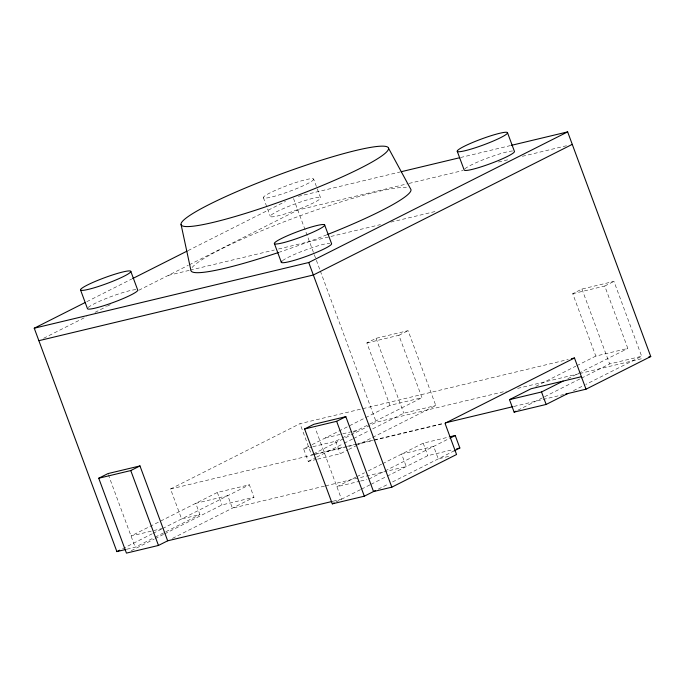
<?xml version="1.0" encoding="UTF-8"?>
<svg xmlns="http://www.w3.org/2000/svg" width="685" height="685" viewBox="0 0 685 685"><rect width="100%" height="100%" fill="white"/><g stroke="black" fill="none" stroke-linecap="round" stroke-linejoin="round"><path stroke-width="0.51" stroke-dasharray="3.42 2.57" d="M86.798 301.691L131.7 279.035M188.075 250.599L285.525 201.424M43.626 338.287L86.464 316.675M95.027 312.351L106.449 306.589M107.408 306.109L110.259 304.671M138.815 290.26L188.315 265.283M189.265 264.804L297.787 210.055L407.995 183.674M366.869 342.954L398.893 335.29L421.977 397.694L389.953 405.357L366.869 342.954L376.065 338.313L408.089 330.649L435.788 405.529L358.109 444.728M398.893 335.29L408.089 330.649M324.493 486.11L232.403 508.15L227.78 495.666L195.764 503.338L199.917 514.563L181.619 518.947L170.539 488.996L299.996 423.673L568.242 359.479M572.728 293.694L604.752 286.03L627.837 348.425L595.813 356.089L572.728 293.694L581.933 289.044L613.957 281.381L641.657 356.268L585.803 384.439M604.752 286.03L613.957 281.381M172.432 538.41L253.981 497.267L249.357 484.783L217.333 492.446L131.032 535.995L162.02 528.58M316.521 459.404L308.259 461.382L303.643 448.906L311.153 445.113M312.086 444.642L389.953 405.357M122.598 548.719L152.104 533.838M153.063 533.35L161.626 529.034M162.576 528.555L249.357 484.783M312.942 446.68L335.667 441.243L341.293 438.4M342.235 437.929L349.735 434.136M353.494 432.244L421.977 397.694M313.439 453.915L376.27 422.217L506.266 391.109M127.05 549.173L135.185 547.221L154.228 537.622M155.178 537.143L199.917 514.563M131.22 550.706L154.142 539.138M155.101 538.658L163.689 534.326M164.648 533.838L221.957 504.931L253.981 497.267M308.259 461.382L315.768 457.597M316.701 457.126L343.159 443.769M344.118 443.289L352.681 438.965M353.631 438.486L368.864 430.805M372.674 428.887L403.765 413.192L435.788 405.529M317.557 459.155L340.282 453.718L347.792 449.934M348.725 449.463L357.168 445.199M355.935 477.12L336.892 486.727L359.616 481.29M356.885 476.64L364.497 472.796M368.307 470.878L381.631 464.156M382.581 463.676L423.202 443.178L449.026 437.004M535.841 386.349L575.82 366.175M576.77 365.696L595.813 356.089M368.915 479.063L384.148 471.383M385.098 470.895L449.591 438.357M567.865 378.685L627.837 348.425M335.984 501.994L360.55 489.604M361.5 489.124L370.063 484.8M371.022 484.321L386.246 476.632M387.205 476.152L427.817 455.662L452.605 449.728M517.877 410.221L580.435 378.659M581.394 378.18L609.633 363.932L641.657 356.268M378.291 489.141L388.763 483.858M392.573 481.94L454.206 450.841M573.431 390.681L584.853 384.919M298.369 196.33L400.263 171.944M460.56 157.516L510.471 145.571M409.031 183.426L463.103 170.488M498.449 162.028L509.888 159.297M522.364 156.308L568.113 145.357M168.33 275.37L189.12 270.395M190.156 270.147L274.377 249.991M278.538 248.998L380.423 224.611M390.827 222.12L436.568 211.177M517.646 388.378L578.697 373.77M579.733 373.522L643.635 358.229M325.221 438.015L341.746 434.059M342.783 433.81L352.081 431.584M353.109 431.344L357.245 430.351M303.643 448.906L311.906 446.928M314.586 454.146L311.538 454.874L299.996 423.673M315.605 453.898L346.362 446.543M347.398 446.295L356.697 444.068M357.724 443.82L373.239 440.112M374.275 439.864L443.606 423.27M513.973 406.428L563.592 394.551M170.539 488.996L312.976 454.908M314.013 454.652L354.565 444.95M355.601 444.702L373.282 440.472M374.318 440.224L443.983 423.553M325.529 485.862L406.239 466.545L401.624 454.069L433.648 446.406L438.263 458.881L450.465 455.962M360.652 481.041L366.852 479.56M333.227 501.189L341.507 499.211L315.271 428.288M581.933 289.044L609.633 363.932M423.202 443.178L427.817 455.662M376.065 338.313L403.765 413.192M313.679 179.136A26.801 3.125 -20.3 0 1 276.594 195.67A26.801 3.125 -20.3 0 1 275.319 190.37A26.801 3.125 -20.3 0 1 313.679 179.136L320.597 197.854A26.801 3.125 -20.3 0 1 283.522 214.388A26.801 3.125 -20.3 0 1 282.246 209.088A26.801 3.125 -20.3 0 1 320.597 197.854M293.522 198.53L319.998 270.095M320.366 271.097L376.27 422.217M263.382 197.648L270.31 216.366M335.667 441.243L340.282 453.718M217.333 492.446L221.957 504.931M108.316 474.585L135.185 547.221M326.796 234.792A117.238 13.674 -20.3 0 1 279.437 252.174M192.057 267.587A117.238 13.674 -20.3 0 1 292.957 218.429A117.238 13.674 -20.3 0 1 406.376 187.467M464.824 168.87A26.801 3.125 -20.3 0 1 487.48 158.064A26.801 3.125 -20.3 0 1 512.688 150.974M88.117 307.522A26.801 3.125 -20.3 0 1 110.773 296.716A26.801 3.125 -20.3 0 1 135.972 289.627M282.562 260.634A26.801 3.125 -20.3 0 1 305.716 249.922A26.801 3.125 -20.3 0 1 329.827 243.235"/><path stroke-width="1.03" d="M126.04 549.413L116.887 551.605L34.25 328.209L84.889 302.659M132.659 278.555L187.116 251.078M34.25 328.209L308.729 262.518L567.651 131.888L650.75 356.525L586.017 389.191L565.656 394.063M572.266 144.364L313.345 275.002L38.865 340.685M167.671 540.808L158.466 545.448L126.442 553.112L98.743 478.233L107.947 473.592L139.971 465.928L167.671 540.808L332.199 501.437M98.743 478.233L130.766 470.569L139.971 465.928M375.431 490.58L364.326 496.188L332.311 503.852L304.611 428.973L313.807 424.323L345.831 416.66L373.53 491.547L391.829 487.163L456.561 454.506L445.019 423.304L574.475 357.99L586.017 389.191M304.611 428.973L336.635 421.309L345.831 416.66M116.887 551.605L119.747 550.166M567.719 393.567L546.142 404.45L514.118 412.113L509.503 399.638L531.081 388.746L581.402 376.707M450.533 437.886L455.225 435.514L459.84 447.999L454.206 450.841M509.503 399.638L541.527 391.974L563.104 381.083M332.311 503.852L334.152 502.918M514.118 412.113L516.002 411.171M401.299 171.695L459.524 157.764M511.507 145.323L567.651 131.888M571.358 358.734L574.475 357.99M648.721 357.013L650.75 356.525M445.678 422.773L512.937 406.676M450.054 436.756L455.225 435.514M456.741 448.744L459.84 447.999M388.515 148.191A110.533 12.895 -20.3 0 1 235.554 216.391A110.533 12.895 -20.3 0 1 230.314 194.514A110.533 12.895 -20.3 0 1 388.515 148.191L410.957 189.557A117.238 13.674 -20.3 0 1 327.764 234.416M507.525 132.744A26.801 3.125 -20.3 0 1 470.441 149.279A26.801 3.125 -20.3 0 1 469.174 143.978A26.801 3.125 -20.3 0 1 507.525 132.744L514.452 151.462A26.801 3.125 -20.3 0 1 490.04 163.784A26.801 3.125 -20.3 0 1 464.165 169.974L457.237 151.257M541.527 391.974L546.142 404.45M324.664 225.005A26.801 3.125 -20.3 0 1 287.589 241.54A26.801 3.125 -20.3 0 1 286.313 236.239A26.801 3.125 -20.3 0 1 324.664 225.005L331.591 243.723A26.801 3.125 -20.3 0 1 303.892 257.226A26.801 3.125 -20.3 0 1 281.972 261.131M308.729 262.518L391.829 487.163M274.377 243.517L281.304 262.235M336.635 421.309L364.326 496.188M130.818 271.397A26.801 3.125 -20.3 0 1 93.734 287.931A26.801 3.125 -20.3 0 1 92.466 282.631A26.801 3.125 -20.3 0 1 130.818 271.397L137.745 290.115A26.801 3.125 -20.3 0 1 113.333 302.436A26.801 3.125 -20.3 0 1 87.449 308.627L80.53 289.909M130.766 470.569L158.466 545.448M181.071 224.543L190.944 270.532A117.238 13.674 -20.3 0 0 278.461 252.5"/></g></svg>
